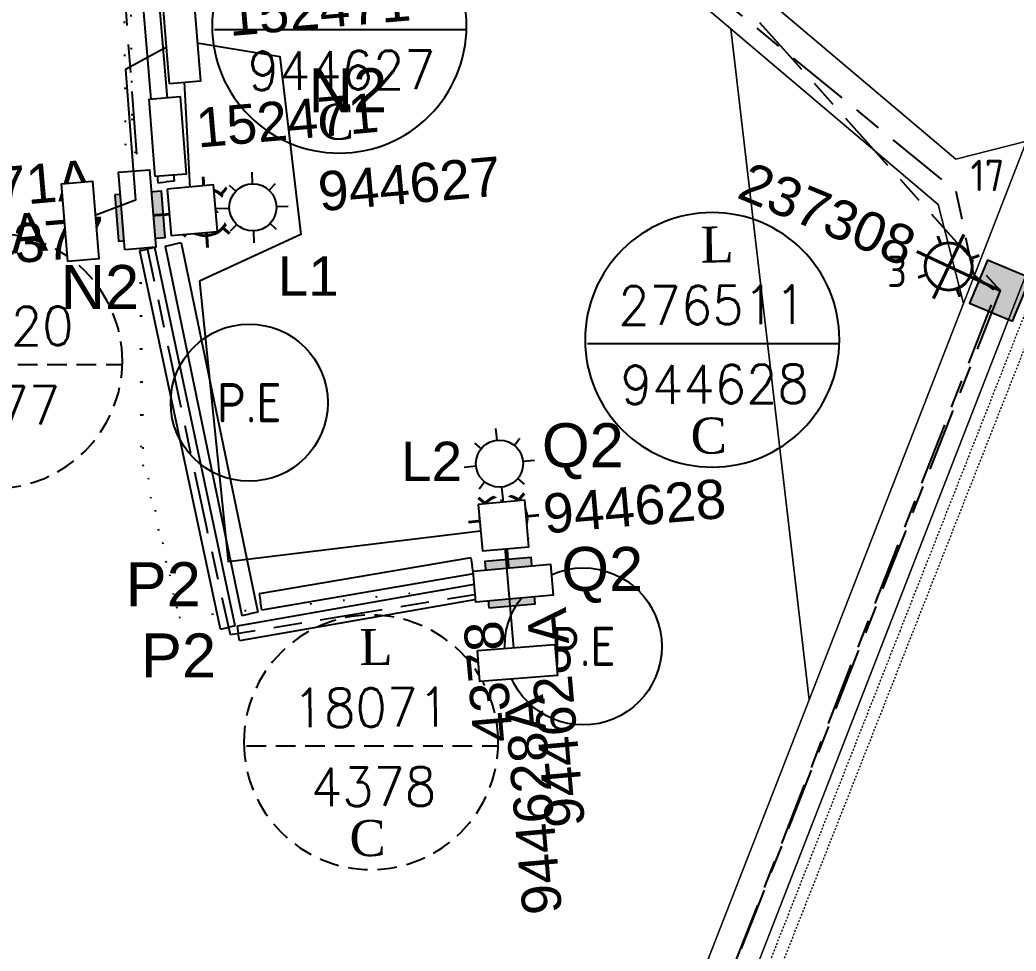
# Model space of a CAD drawing. Header units: metres. Extents: x 297818 to 299097, y 6264861 to 6266140.
# Drawn here: x 298422.2 to 298485.6, y 6265440.6 to 6265499.8 of the extents above; entities that cross this region are included whole.
import ezdxf
from ezdxf.enums import TextEntityAlignment as Align

# ---------------------------------------------------------------- set-up
doc = ezdxf.new("R2010")
doc.units = ezdxf.units.M
for name, pattern in [('Cable Exist UG', [8.2, 4, -1.2, 1.8, -1.2]), ('Cable Remove', [2, 0, -2]), ('HIDDEN', [0.375, 0.25, -0.125]), ('HIDDEN2', [0.1875, 0.125, -0.0625]), ('IECLCHAINA', [8.2, 4, -1.2, 1.8, -1.2])]:
    doc.linetypes.add(name, pattern=pattern)
doc.layers.get('0').update_dxf_attribs({"color": 6})
doc.layers.add('Cadastre Land Parcels_SP_EXT', color=9, linetype='Continuous', lineweight=5)
doc.layers.add('Cadastre Other Property_SP_EXT', color=9, linetype='HIDDEN', lineweight=5)
for name, color, linetype in [('Duct_SP_NEW', 2, 'Continuous'), ('Equip_LV_NEW', 2, 'Continuous'), ('Equip_SP_EXT', 7, 'Continuous'), ('Equip_SP_SL_EXT', 7, 'Continuous'), ('Equip_SP_SL_NEW', 2, 'Continuous'), ('Mains_LV_EXT', 7, 'Continuous'), ('Mains_LV_NEW_T84', 2, 'Continuous'), ('Mains_SL_EXT', 7, 'Continuous'), ('Notes_LV_MISC', 7, 'Continuous'), ('Notes_SL_MISC', 7, 'Continuous'), ('Notes_SP_MISC', 7, 'Continuous'), ('SupportsUG_SP_EXT', 7, 'Continuous'), ('SupportsUG_SP_LV_SL_NEW', 2, 'Continuous'), ('SupportsUG_SP_SL_EXT', 7, 'Continuous'), ('UG_Details_SP_MISC', 7, 'Continuous')]:
    doc.layers.add(name, color=color, linetype=linetype)
doc.styles.add('AR12', font='Simplex')
doc.styles.add('COLUMN_LABEL', font='arial.ttf')
doc.styles.add('iecARIAL', font='arial.ttf', dxfattribs={"height": 2})
doc.styles.add('iecDevPlan', font='isocp.shx', dxfattribs={"height": 1.8})
doc.styles.add('iecNAME', font='times.ttf')
doc.styles.add('IESYMBOL1', font='isocp.shx')
doc.styles.add('POLE_LABEL', font='arial.ttf')
doc.styles.add('SL_LABEL', font='arial.ttf')
doc.styles.get("Standard").update_dxf_attribs({"font": 'arial.ttf'})
doc.linetypes.add('Cable 1', pattern='A,7,-3,["//",Standard,S=1.5,R=0,X=-2.1,Y=-0.7],-0.001', length=10.001)
doc.linetypes.add('Cable New UG', pattern='A,7,-0.25,["x",Standard,S=2,R=0,X=0.2,Y=-0.8],-2.1', length=9.35)
doc.linetypes.add('Cable V', pattern='A,7.2,-0.45,["V",Standard,S=1.5,R=0,X=0,Y=-0.7],-1.8', length=9.45)

# ---------------------------------------------------------------- blocks, each defined once
blk = doc.blocks.new('COLUMN_EXT')
blk.add_hatch(color=256).paths.add_polyline_path([(-1.485, 1.485), (-1.485, -1.485), (1.485, -1.485), (1.485, 1.485)])
blk.add_lwpolyline([(-1.485, -1.485), (1.485, -1.485), (1.485, 1.485), (-1.485, 1.485)], close=True)
for tag, height, style, flags, p in [('ASSET_NUM', 2.5, 'COLUMN_LABEL', 8, (2, 2)), ('STRUCTURE_PLANT_NUMBER', 0.2, 'POLE_LABEL', 9, (1.813, 0.031)), ('STREET_CODE', 0.2, 'COLUMN_LABEL', 9, (1.813, -0.2))]:
    blk.add_attdef(tag, text='', height=height, dxfattribs=dict(style=style, flags=flags)).set_placement(p, align=Align.MIDDLE_LEFT)
at = {"flags": 9}
for tag, p in [('OWNED_BY', (1.813, -0.6)), ('COLUMN_TYPE', (1.813, -0.4)), ('STATE', (1.813, -0.8)), ('USAGE', (1.813, -1)), ('LEGEND', (1.813, -1.2)), ('STREETNAME', (1.813, -1.6)), ('SUBURB', (1.813, -1.8)), ('LOCATION', (1.813, -1.4)), ('NOTES', (1.813, -2))]:
    blk.add_attdef(tag, text='', height=0.2, dxfattribs=at).set_placement(p, align=Align.MIDDLE_LEFT)
at = {"flags": 1}
blk.add_attdef('Z', (1.813, -2.351), '', height=0.2, dxfattribs=at)
blk = doc.blocks.new('*U150')
at = {"lineweight": 40}
for p, q in [((-0.184, 1.848), (-0.631, 6.326)), ((-2.003, 5.393), (-1.568, 5.037)), ((0.899, 5.683), (0.543, 5.247)), ((-2.646, 3.864), (1.831, 4.31)), ((-1.714, 2.491), (-1.358, 2.926)), ((0, 0), (-0.259, 2.598)), ((1.188, 2.78), (0.753, 3.137))]:
    blk.add_line(p, q, dxfattribs=at)
blk.add_circle((-0.408, 4.087), 1.5, dxfattribs=at)
at = {"style": 'iecARIAL', "flags": 8}
blk.add_attdef('ASSET_NUM', (1.5, 1.5), '', height=2.5, dxfattribs=at)
for tag, p, height, flags in [('CONSTRUCTED_VOLTAGE', (0.981, -0.653), 0.2, 9), ('CONTROL_TYPE', (0.981, -0.853), 0.2, 9), ('LANTERN_PURPOSE', (0.981, -1.053), 0.2, 9), ('LANTERN_TYPE', (0.981, -1.253), 0.2, 9), ('NO_PHASES', (0.981, -1.453), 0.2, 9), ('LNUMBER', (2.181, -3.253), 2.5, 8), ('OPERATING_VOLTAGE', (0.981, -1.653), 0.2, 9), ('ORIENTATION', (0.981, -1.853), 0.2, 9), ('OWNED_BY', (0.981, -2.053), 0.2, 9), ('STATE', (0.981, -2.253), 0.2, 9), ('CEXIST', (0.981, -2.653), 0.2, 9), ('USAGE', (0.981, -2.453), 0.2, 9), ('CNEW', (0.981, -2.853), 0.2, 9), ('CNUMBER', (0.981, -3.053), 0.2, 9), ('CREMOVE', (0.981, -3.253), 0.2, 9), ('CREPLACE', (0.981, -3.453), 0.2, 9), ('LKINGHEIGHT', (0.981, -3.653), 0.2, 9), ('LBRACKET', (0.981, -3.853), 0.2, 9), ('LBRACKETVOCAB', (0.981, -4.053), 0.2, 9), ('LCATEGORY', (0.981, -4.253), 0.2, 9), ('LCHARGE1', (0.981, -4.453), 0.2, 9), ('LCHARGE1PERCENT', (0.981, -4.653), 0.2, 9), ('LCHARGE2', (0.981, -4.853), 0.2, 9), ('LCHARGE2PERCENT', (0.981, -5.053), 0.2, 9), ('LCHARGE3', (0.981, -5.253), 0.2, 9), ('LCHARGE3PERCENT', (0.981, -5.453), 0.2, 9), ('LEXIST', (0.981, -5.653), 0.2, 9), ('LLAMP', (0.981, -5.853), 0.2, 9), ('LLAMPVOCAB', (0.981, -6.053), 0.2, 9), ('LMAST', (0.981, -6.253), 0.2, 9), ('LMASTVOCAB', (0.981, -6.453), 0.2, 9), ('LNEW', (0.981, -6.653), 0.2, 9), ('LANTNUMBER', (0.981, -6.853), 0.2, 9), ('LOUTREACH', (0.981, -7.253), 0.2, 9), ('LOUTREACHVOCAB', (0.981, -7.453), 0.2, 9), ('LRATECODE', (0.981, -7.653), 0.2, 9), ('LREMOVE', (0.981, -7.853), 0.2, 9), ('LREPLACE', (0.981, -8.053), 0.2, 9), ('LTYPE', (0.981, -8.253), 0.2, 9), ('LTYPEVOCAB', (0.981, -8.453), 0.2, 9), ('LEGEND', (0.981, -8.653), 0.2, 9), ('LOCATION', (0.981, -8.853), 0.2, 9), ('NOTES', (0.981, -9.053), 0.2, 9), ('STREETNAME', (0.981, -9.253), 0.2, 9), ('SUBURB', (0.981, -9.453), 0.2, 1)]:
    blk.add_attdef(tag, p, '', height=height, dxfattribs=dict(flags=flags))
blk = doc.blocks.new('*U149')
at = {"lineweight": 40}
for p, q in [((4.015, 2.502), (4.291, -1.99)), ((2.608, 1.622), (3.029, 1.25)), ((5.519, 1.801), (5.146, 1.38)), ((0, 0), (2.659, 0.164)), ((1.907, 0.118), (6.399, 0.394)), ((2.787, -1.289), (3.16, -0.868)), ((5.698, -1.11), (5.277, -0.737))]:
    blk.add_line(p, q, dxfattribs=at)
blk.add_circle((4.153, 0.256), 1.5, dxfattribs=at)
at = {"style": 'iecARIAL', "flags": 8}
blk.add_attdef('ASSET_NUM', (1.5, 1.5), '', height=2.5, dxfattribs=at)
for tag, p, height, flags in [('CONSTRUCTED_VOLTAGE', (0.981, -0.653), 0.2, 9), ('CONTROL_TYPE', (0.981, -0.853), 0.2, 9), ('LANTERN_PURPOSE', (0.981, -1.053), 0.2, 9), ('LANTERN_TYPE', (0.981, -1.253), 0.2, 9), ('NO_PHASES', (0.981, -1.453), 0.2, 9), ('LNUMBER', (2.181, -3.253), 2.5, 8), ('OPERATING_VOLTAGE', (0.981, -1.653), 0.2, 9), ('ORIENTATION', (0.981, -1.853), 0.2, 9), ('OWNED_BY', (0.981, -2.053), 0.2, 9), ('STATE', (0.981, -2.253), 0.2, 9), ('CEXIST', (0.981, -2.653), 0.2, 9), ('USAGE', (0.981, -2.453), 0.2, 9), ('CNEW', (0.981, -2.853), 0.2, 9), ('CNUMBER', (0.981, -3.053), 0.2, 9), ('CREMOVE', (0.981, -3.253), 0.2, 9), ('CREPLACE', (0.981, -3.453), 0.2, 9), ('LKINGHEIGHT', (0.981, -3.653), 0.2, 9), ('LBRACKET', (0.981, -3.853), 0.2, 9), ('LBRACKETVOCAB', (0.981, -4.053), 0.2, 9), ('LCATEGORY', (0.981, -4.253), 0.2, 9), ('LCHARGE1', (0.981, -4.453), 0.2, 9), ('LCHARGE1PERCENT', (0.981, -4.653), 0.2, 9), ('LCHARGE2', (0.981, -4.853), 0.2, 9), ('LCHARGE2PERCENT', (0.981, -5.053), 0.2, 9), ('LCHARGE3', (0.981, -5.253), 0.2, 9), ('LCHARGE3PERCENT', (0.981, -5.453), 0.2, 9), ('LEXIST', (0.981, -5.653), 0.2, 9), ('LLAMP', (0.981, -5.853), 0.2, 9), ('LLAMPVOCAB', (0.981, -6.053), 0.2, 9), ('LMAST', (0.981, -6.253), 0.2, 9), ('LMASTVOCAB', (0.981, -6.453), 0.2, 9), ('LNEW', (0.981, -6.653), 0.2, 9), ('LANTNUMBER', (0.981, -6.853), 0.2, 9), ('LOUTREACH', (0.981, -7.253), 0.2, 9), ('LOUTREACHVOCAB', (0.981, -7.453), 0.2, 9), ('LRATECODE', (0.981, -7.653), 0.2, 9), ('LREMOVE', (0.981, -7.853), 0.2, 9), ('LREPLACE', (0.981, -8.053), 0.2, 9), ('LTYPE', (0.981, -8.253), 0.2, 9), ('LTYPEVOCAB', (0.981, -8.453), 0.2, 9), ('LEGEND', (0.981, -8.653), 0.2, 9), ('LOCATION', (0.981, -8.853), 0.2, 9), ('NOTES', (0.981, -9.053), 0.2, 9), ('STREETNAME', (0.981, -9.253), 0.2, 9), ('SUBURB', (0.981, -9.453), 0.2, 1)]:
    blk.add_attdef(tag, p, '', height=height, dxfattribs=dict(flags=flags))
blk = doc.blocks.new('*U211')
at = {"lineweight": 40}
for p, q in [((0.062, 1.362), (0.266, 5.857)), ((-1.227, 5.133), (-0.847, 4.717)), ((1.687, 5), (1.272, 4.621)), ((-2.084, 3.712), (2.412, 3.507)), ((-1.359, 2.219), (-0.944, 2.598)), ((0, 0), (0.096, 2.114)), ((1.555, 2.086), (1.175, 2.502))]:
    blk.add_line(p, q, dxfattribs=at)
blk.add_circle((0.164, 3.61), 1.5, dxfattribs=at)
at = {"style": 'iecARIAL', "flags": 8}
blk.add_attdef('ASSET_NUM', (1.5, 1.5), '', height=2.5, dxfattribs=at)
for tag, p, height, flags in [('CONSTRUCTED_VOLTAGE', (0.981, -0.653), 0.2, 9), ('CONTROL_TYPE', (0.981, -0.853), 0.2, 9), ('LANTERN_PURPOSE', (0.981, -1.053), 0.2, 9), ('LANTERN_TYPE', (0.981, -1.253), 0.2, 9), ('NO_PHASES', (0.981, -1.453), 0.2, 9), ('LNUMBER', (2.181, -3.253), 2.5, 8), ('OPERATING_VOLTAGE', (0.981, -1.653), 0.2, 9), ('ORIENTATION', (0.981, -1.853), 0.2, 9), ('OWNED_BY', (0.981, -2.053), 0.2, 9), ('STATE', (0.981, -2.253), 0.2, 9), ('CEXIST', (0.981, -2.653), 0.2, 9), ('USAGE', (0.981, -2.453), 0.2, 9), ('CNEW', (0.981, -2.853), 0.2, 9), ('CNUMBER', (0.981, -3.053), 0.2, 9), ('CREMOVE', (0.981, -3.253), 0.2, 9), ('CREPLACE', (0.981, -3.453), 0.2, 9), ('LKINGHEIGHT', (0.981, -3.653), 0.2, 9), ('LBRACKET', (0.981, -3.853), 0.2, 9), ('LBRACKETVOCAB', (0.981, -4.053), 0.2, 9), ('LCATEGORY', (0.981, -4.253), 0.2, 9), ('LCHARGE1', (0.981, -4.453), 0.2, 9), ('LCHARGE1PERCENT', (0.981, -4.653), 0.2, 9), ('LCHARGE2', (0.981, -4.853), 0.2, 9), ('LCHARGE2PERCENT', (0.981, -5.053), 0.2, 9), ('LCHARGE3', (0.981, -5.253), 0.2, 9), ('LCHARGE3PERCENT', (0.981, -5.453), 0.2, 9), ('LEXIST', (0.981, -5.653), 0.2, 9), ('LLAMP', (0.981, -5.853), 0.2, 9), ('LLAMPVOCAB', (0.981, -6.053), 0.2, 9), ('LMAST', (0.981, -6.253), 0.2, 9), ('LMASTVOCAB', (0.981, -6.453), 0.2, 9), ('LNEW', (0.981, -6.653), 0.2, 9), ('LANTNUMBER', (0.981, -6.853), 0.2, 9), ('LOUTREACH', (0.981, -7.253), 0.2, 9), ('LOUTREACHVOCAB', (0.981, -7.453), 0.2, 9), ('LRATECODE', (0.981, -7.653), 0.2, 9), ('LREMOVE', (0.981, -7.853), 0.2, 9), ('LREPLACE', (0.981, -8.053), 0.2, 9), ('LTYPE', (0.981, -8.253), 0.2, 9), ('LTYPEVOCAB', (0.981, -8.453), 0.2, 9), ('LEGEND', (0.981, -8.653), 0.2, 9), ('LOCATION', (0.981, -8.853), 0.2, 9), ('NOTES', (0.981, -9.053), 0.2, 9), ('STREETNAME', (0.981, -9.253), 0.2, 9), ('SUBURB', (0.981, -9.453), 0.2, 1)]:
    blk.add_attdef(tag, p, '', height=height, dxfattribs=dict(flags=flags))
blk = doc.blocks.new('SLCP PE (SL12)')
blk.add_circle((0, 0), 5)
at = {"style": 'IESYMBOL1'}
blk.add_text('P.E', height=2.5, dxfattribs=at).set_placement((0, 0), align=Align.MIDDLE)
blk = doc.blocks.new('COLUMN_NEW')
for tag, height, flags, p in [('ASSET_NUM', 2.5, 8, (2, 2)), ('STREETNAME', 0.2, 9, (1.5, -2)), ('LOCATION', 0.2, 9, (1.5, -2.2)), ('NOTES', 0.2, 9, (1.5, -2.4)), ('LABEL_ALIGNMENT', 0.2, 9, (1.5, -2.6)), ('Z', 0.2, 1, (1.5, -2.8))]:
    blk.add_attdef(tag, text='', height=height, dxfattribs=dict(flags=flags)).set_placement(p, align=Align.MIDDLE_LEFT)
blk.add_wipeout([(-1.485, -1.485), (1.485, -1.485), (1.485, 1.485), (-1.485, 1.485)])
at = {"lineweight": -3}
blk.add_lwpolyline([(-1.485, -1.485), (1.485, -1.485), (1.485, 1.485), (-1.485, 1.485)], close=True, dxfattribs=at)
at = {"style": 'POLE_LABEL', "flags": 9}
blk.add_attdef('STRUCTURE_PLANT_NUMBER', text='', height=0.2, dxfattribs=at).set_placement((1.5, 0.242), align=Align.MIDDLE_LEFT)
at = {"flags": 9}
for tag, p in [('STREET_CODE', (1.5, 0)), ('OWNED_BY', (1.5, -0.4)), ('OPERATED_BY', (1.5, -0.6)), ('COLUMN_TYPE', (1.5, -0.2)), ('STATE', (1.5, -1)), ('USAGE', (1.5, -1.2)), ('MAINTAINED_BY', (1.5, -0.8)), ('SUBURB', (1.5, -1.8)), ('LEGEND', (1.5, -1.4)), ('PARENT', (1.5, -1.6))]:
    blk.add_attdef(tag, text='', height=0.2, dxfattribs=at).set_placement(p, align=Align.MIDDLE_LEFT)
blk = doc.blocks.new('SPILLAR_NEW')
for tag, flags, p in [('SUFFIX', 9, (1.5, -1.6)), ('SUBURB', 9, (1.5, -1.8)), ('STREETNAME', 9, (1.5, -2)), ('Z', 1, (1.5, -2.6)), ('LOCATION', 9, (1.5, -2.2)), ('NOTES', 9, (1.5, -2.4))]:
    blk.add_attdef(tag, text='', height=0.2, dxfattribs=dict(flags=flags)).set_placement(p, align=Align.MIDDLE_LEFT)
blk.add_wipeout([(-2.475, 0.99), (2.475, 0.99), (2.475, -0.99), (-2.475, -0.99)])
at = {"lineweight": -3}
blk.add_lwpolyline([(-2.475, 0.99), (2.475, 0.99), (2.475, -0.99), (-2.475, -0.99)], close=True, dxfattribs=at)
for tag, height, flags, p in [('ASSET_NUM', 2.5, 8, (2, 2)), ('STREET_CODE', 0.2, 9, (1.5, 0)), ('OWNED_BY', 0.2, 9, (1.5, -0.2)), ('OPERATED_BY', 0.2, 9, (1.5, -0.4)), ('MAINTAINED_BY', 0.2, 9, (1.5, -0.6)), ('STATE', 0.2, 9, (1.5, -0.8)), ('SUPPORT_TYPE', 0.2, 9, (1.5, -1)), ('USAGE', 0.2, 9, (1.5, -1.2)), ('PARENT', 0.2, 9, (1.5, -1.4))]:
    blk.add_attdef(tag, text='', height=height, dxfattribs=dict(flags=flags)).set_placement(p, align=Align.MIDDLE_LEFT)
blk = doc.blocks.new('*U217')
blk.add_line((0, 0), (0, 0))
for tag, p, flags in [('Z', (0, 0), 1), ('OPERATED_BY', (0, -9.607), 9)]:
    blk.add_attdef(tag, p, '', height=0.2, dxfattribs=dict(flags=flags))
at = {"style": 'SL_LABEL', "flags": 9}
blk.add_attdef('STREET_CODE', text='', height=0.2, dxfattribs=at).set_placement((0, -0.2), align=Align.MIDDLE_LEFT)
for tag, height, flags, p in [('CONSTRUCTED_VOLTAGE', 0.2, 9, (0, -0.4)), ('CONTROL_TYPE', 0.2, 9, (0, -0.6)), ('LANTERN_PURPOSE', 0.2, 9, (0, -0.8)), ('LANTERN_TYPE', 0.2, 9, (0, -1)), ('NO_PHASES', 0.2, 9, (0, -1.2)), ('OPERATING_VOLTAGE', 0.2, 9, (0, -1.4)), ('ORIENTATION', 0.2, 9, (0, -1.6)), ('OWNED_BY', 0.2, 9, (0, -1.8)), ('STATE', 0.2, 9, (0, -2)), ('LNUMBER', 2.5, 8, (1.2, -2.8)), ('CEXIST', 0.2, 9, (0, -2.4)), ('CNEW', 0.2, 9, (0, -2.6)), ('USAGE', 0.2, 9, (0, -2.2)), ('CNUMBER', 0.2, 9, (0, -2.8)), ('CREMOVE', 0.2, 9, (0, -3)), ('CREPLACE', 0.2, 9, (0, -3.2)), ('LKINGHEIGHT', 0.2, 9, (0, -3.4)), ('LBRACKET', 0.2, 9, (0, -3.6)), ('LBRACKETVOCAB', 0.2, 9, (0, -3.8)), ('LCATEGORY', 0.2, 9, (0, -4)), ('LCHARGE1', 0.2, 9, (0, -4.2)), ('LCHARGE1PERCENT', 0.2, 9, (0, -4.4)), ('LCHARGE2', 0.2, 9, (0, -4.6)), ('LCHARGE2PERCENT', 0.2, 9, (0, -4.8)), ('LCHARGE3', 0.2, 9, (0, -5)), ('LCHARGE3PERCENT', 0.2, 9, (0, -5.2)), ('LEXIST', 0.2, 9, (0, -5.4)), ('LLAMP', 0.2, 9, (0, -5.6)), ('LLAMPVOCAB', 0.2, 9, (0, -5.8)), ('LMAST', 0.2, 9, (0, -6)), ('LMASTVOCAB', 0.2, 9, (0, -6.2)), ('LNEW', 0.2, 9, (0, -6.4)), ('LANTNUMBER', 0.2, 9, (0, -6.6)), ('LOUTREACH', 0.2, 9, (0, -7)), ('LOUTREACHVOCAB', 0.2, 9, (0, -7.2)), ('LRATECODE', 0.2, 9, (0, -7.4)), ('LREMOVE', 0.2, 9, (0, -7.6)), ('LREPLACE', 0.2, 9, (0, -7.8)), ('LTYPE', 0.2, 9, (0, -8)), ('LTYPEVOCAB', 0.2, 9, (0, -8.2)), ('SUBURB', 0.2, 9, (0, -8.6)), ('STREETNAME', 0.2, 9, (0, -8.8)), ('LEGEND', 0.2, 9, (0, -8.4)), ('LOCATION', 0.2, 9, (0, -9)), ('NOTES', 0.2, 9, (0, -9.2)), ('MAINTAINED_BY', 0.2, 9, (0, -9.863))]:
    blk.add_attdef(tag, text='', height=height, dxfattribs=dict(flags=flags)).set_placement(p, align=Align.MIDDLE_LEFT)
blk.add_wipeout([(-0.638, 5.994), (0.896, 5.361), (1.838, 3.995), (1.205, 2.461), (-0.151, 1.417), (-1.696, 2.152), (-2.637, 3.519), (-2.004, 5.053)])
for p, q in [((-0.558, 5.248), (-0.638, 5.994)), ((0.896, 5.361), (0.543, 4.924)), ((-2.004, 5.053), (-1.567, 4.699)), ((1.092, 3.915), (1.838, 3.995)), ((-2.637, 3.519), (-1.891, 3.598)), ((-1.696, 2.152), (-1.342, 2.59)), ((1.205, 2.461), (0.767, 2.814)), ((0, 0), (-0.241, 2.269))]:
    blk.add_line(p, q)
blk.add_circle((-0.4, 3.757), 1.5)
at = {"style": 'SL_LABEL', "flags": 8}
blk.add_attdef('ASSET_NUM', text='', height=2.5, dxfattribs=at).set_placement((2, 2), align=Align.MIDDLE_LEFT)
blk = doc.blocks.new('*U216')
blk.add_line((0, 0), (0, 0))
at = {"style": 'SL_LABEL'}
for tag, height, flags, p in [('ASSET_NUM', 2.5, 8, (2, 2)), ('STREET_CODE', 0.2, 9, (0, -0.2))]:
    blk.add_attdef(tag, text='', height=height, dxfattribs=dict(at, flags=flags)).set_placement(p, align=Align.MIDDLE_LEFT)
for tag, p, flags in [('Z', (0, 0), 1), ('OPERATED_BY', (0, -9.607), 9)]:
    blk.add_attdef(tag, p, '', height=0.2, dxfattribs=dict(flags=flags))
for tag, height, flags, p in [('CONSTRUCTED_VOLTAGE', 0.2, 9, (0, -0.4)), ('CONTROL_TYPE', 0.2, 9, (0, -0.6)), ('LANTERN_PURPOSE', 0.2, 9, (0, -0.8)), ('LANTERN_TYPE', 0.2, 9, (0, -1)), ('NO_PHASES', 0.2, 9, (0, -1.2)), ('OPERATING_VOLTAGE', 0.2, 9, (0, -1.4)), ('ORIENTATION', 0.2, 9, (0, -1.6)), ('OWNED_BY', 0.2, 9, (0, -1.8)), ('STATE', 0.2, 9, (0, -2)), ('LNUMBER', 2.5, 8, (1.2, -2.8)), ('CEXIST', 0.2, 9, (0, -2.4)), ('CNEW', 0.2, 9, (0, -2.6)), ('USAGE', 0.2, 9, (0, -2.2)), ('CNUMBER', 0.2, 9, (0, -2.8)), ('CREMOVE', 0.2, 9, (0, -3)), ('CREPLACE', 0.2, 9, (0, -3.2)), ('LKINGHEIGHT', 0.2, 9, (0, -3.4)), ('LBRACKET', 0.2, 9, (0, -3.6)), ('LBRACKETVOCAB', 0.2, 9, (0, -3.8)), ('LCATEGORY', 0.2, 9, (0, -4)), ('LCHARGE1', 0.2, 9, (0, -4.2)), ('LCHARGE1PERCENT', 0.2, 9, (0, -4.4)), ('LCHARGE2', 0.2, 9, (0, -4.6)), ('LCHARGE2PERCENT', 0.2, 9, (0, -4.8)), ('LCHARGE3', 0.2, 9, (0, -5)), ('LCHARGE3PERCENT', 0.2, 9, (0, -5.2)), ('LEXIST', 0.2, 9, (0, -5.4)), ('LLAMP', 0.2, 9, (0, -5.6)), ('LLAMPVOCAB', 0.2, 9, (0, -5.8)), ('LMAST', 0.2, 9, (0, -6)), ('LMASTVOCAB', 0.2, 9, (0, -6.2)), ('LNEW', 0.2, 9, (0, -6.4)), ('LANTNUMBER', 0.2, 9, (0, -6.6)), ('LOUTREACH', 0.2, 9, (0, -7)), ('LOUTREACHVOCAB', 0.2, 9, (0, -7.2)), ('LRATECODE', 0.2, 9, (0, -7.4)), ('LREMOVE', 0.2, 9, (0, -7.6)), ('LREPLACE', 0.2, 9, (0, -7.8)), ('LTYPE', 0.2, 9, (0, -8)), ('LTYPEVOCAB', 0.2, 9, (0, -8.2)), ('SUBURB', 0.2, 9, (0, -8.6)), ('STREETNAME', 0.2, 9, (0, -8.8)), ('LEGEND', 0.2, 9, (0, -8.4)), ('LOCATION', 0.2, 9, (0, -9)), ('NOTES', 0.2, 9, (0, -9.2)), ('MAINTAINED_BY', 0.2, 9, (0, -9.863))]:
    blk.add_attdef(tag, text='', height=height, dxfattribs=dict(flags=flags)).set_placement(p, align=Align.MIDDLE_LEFT)
blk.add_wipeout([(-4.207, -4.656), (-4.759, -3.091), (-4.368, -1.479), (-2.803, -0.927), (-1.121, -1.241), (-0.639, -2.883), (-1.029, -4.496), (-2.595, -5.047)])
for p, q in [((0, 0), (-1.696, -1.876)), ((-2.803, -0.927), (-2.775, -1.489)), ((-3.812, -1.981), (-4.368, -1.479)), ((-4.759, -3.091), (-4.197, -3.063)), ((-0.639, -2.883), (-1.201, -2.911)), ((-3.705, -4.1), (-4.207, -4.656)), ((-1.029, -4.496), (-1.586, -3.993)), ((-2.595, -5.047), (-2.623, -4.485))]:
    blk.add_line(p, q)
blk.add_circle((-2.699, -2.987), 1.5)

msp = doc.modelspace()

# ---------------------------------------------------------------- linework, layer by layer
at = {"layer": 'Cadastre Land Parcels_SP_EXT', "linetype": 'Continuous'}
for points in [[(298599.586, 6265549.822), (298545.374, 6265583.252), (298545.374, 6265583.252), (298541.58, 6265588.055), (298530.721, 6265601.806), (298527.238, 6265601.073), (298526.379, 6265597.768), (298517.828, 6265564.835), (298460.11, 6265416.515), (298455.377, 6265386.036), (298458.714, 6265381.471), (298736.606, 6265338.289)], [(298460.269, 6265425.336), (298472.43, 6265456.561), (298467.449, 6265499.251), (298457.419, 6265507.746)]]:
    msp.add_lwpolyline(points, dxfattribs=at)
for points in [[(298455.377, 6265386.036), (298460.11, 6265416.515), (298517.828, 6265564.835), (298526.379, 6265597.768), (298523.722, 6265599.453), (298518.496, 6265579.373), (298514.951, 6265565.754), (298512.23, 6265558.765), (298505.157, 6265540.616), (298499.54, 6265526.202), (298494.742, 6265513.886), (298486.261, 6265492.109), (298482.245, 6265481.763), (298472.43, 6265456.561), (298460.269, 6265425.336), (298457.169, 6265417.378), (298452.39, 6265386.636), (298450.776, 6265376.262), (298456.828, 6265375.817), (298455.377, 6265386.036)], [(298486.261, 6265492.109), (298494.742, 6265513.886), (298488.43, 6265515.614), (298477.269, 6265518.28), (298464.59, 6265521.447), (298462.136, 6265515.143), (298461.979, 6265514.751), (298461.815, 6265514.362), (298461.643, 6265513.976), (298461.464, 6265513.593), (298461.279, 6265513.214), (298461.086, 6265512.838), (298460.887, 6265512.465), (298460.68, 6265512.097), (298460.466, 6265511.733), (298460.246, 6265511.372), (298460.019, 6265511.015), (298459.785, 6265510.663), (298459.545, 6265510.316), (298459.299, 6265509.972), (298481.754, 6265490.966), (298486.261, 6265492.109)], [(298459.299, 6265509.972), (298459.048, 6265509.639), (298458.792, 6265509.311), (298458.529, 6265508.987), (298458.261, 6265508.669), (298457.987, 6265508.356), (298457.706, 6265508.048), (298457.419, 6265507.746), (298467.449, 6265499.251), (298480.646, 6265488.072), (298482.245, 6265481.763), (298486.261, 6265492.109), (298481.754, 6265490.966), (298459.299, 6265509.972)], [(298482.245, 6265481.763), (298480.646, 6265488.072), (298467.449, 6265499.251), (298472.43, 6265456.561), (298482.245, 6265481.763)]]:
    msp.add_lwpolyline(points, close=True, dxfattribs=at)
at = {"layer": 'Cadastre Other Property_SP_EXT', "linetype": 'HIDDEN2'}
msp.add_lwpolyline([(298457.331, 6265386.608), (298458.123, 6265386.495), (298462.864, 6265419.806), (298520.051, 6265565.023), (298528.192, 6265596.528), (298534.21, 6265599.343), (298531.976, 6265602.229), (298528.408, 6265600.559), (298519.289, 6265565.27), (298478.212, 6265460.962), (298462.085, 6265420.011), (298457.331, 6265386.608)], close=True, dxfattribs=at)
at = {"layer": 'Duct_SP_NEW'}
for p, q in [((298429.827, 6265503.028), (298430.965, 6265489.462)), ((298430.864, 6265503.115), (298432.001, 6265489.549)), ((298430.965, 6265489.462), (298431.483, 6265489.506)), ((298432.001, 6265489.549), (298431.483, 6265489.506)), ((298431.436, 6265485.429), (298431.945, 6265485.535)), ((298431.436, 6265485.429), (298436.314, 6265461.926)), ((298432.454, 6265485.64), (298431.945, 6265485.535)), ((298432.454, 6265485.64), (298437.332, 6265462.137)), ((298450.878, 6265465.594), (298437.41, 6265463.292)), ((298450.878, 6265465.594), (298450.966, 6265465.082)), ((298451.053, 6265464.569), (298450.966, 6265465.082)), ((298451.053, 6265464.569), (298437.585, 6265462.267)), ((298437.41, 6265463.292), (298437.498, 6265462.78)), ((298437.585, 6265462.267), (298437.498, 6265462.78)), ((298436.314, 6265461.926), (298436.823, 6265462.032)), ((298437.332, 6265462.137), (298436.823, 6265462.032))]:
    msp.add_line(p, q, dxfattribs=at)
at = {"layer": 'Mains_LV_EXT', "linetype": 'Cable Remove'}
for points in [[(298397.657, 6265509.304), (298429.213, 6265504.339), (298429.314, 6265493.545), (298429.826, 6265487.329)], [(298429.826, 6265487.329), (298430.015, 6265471.519), (298432.312, 6265461.793), (298453.377, 6265464.003)]]:
    msp.add_lwpolyline(points, dxfattribs=at)
at = {"layer": 'Mains_LV_NEW_T84', "linetype": 'Cable New UG', "flags": 128}
msp.add_lwpolyline([(298429.669, 6265515.19), (298429.736, 6265514.121), (298431.04, 6265513.184), (298432.441, 6265498.148), (298432.326, 6265497.574)], dxfattribs=at)
at = {"layer": 'Mains_SL_EXT', "linetype": 'Cable Exist UG', "flags": 128}
for points in [[(298457.921, 6265511.45), (298460.527, 6265509.41), (298484.579, 6265482.591)], [(298484.579, 6265482.591), (298460.983, 6265422.671)]]:
    msp.add_lwpolyline(points, dxfattribs=at)
at = {"layer": 'Mains_SL_EXT', "linetype": 'Cable Remove'}
for points in [[(298397.657, 6265509.304), (298399.236, 6265508.536), (298428.781, 6265503.91), (298428.893, 6265491.953), (298429.135, 6265489.097), (298429.826, 6265487.329)], [(298429.826, 6265487.329), (298429.886, 6265472.732), (298432.312, 6265461.793), (298453.377, 6265464.003)]]:
    msp.add_lwpolyline(points, dxfattribs=at)
at = {"layer": 'Notes_SL_MISC'}
for p, q in [((298434.578, 6265499.218), (298450.555, 6265499.218)), ((298458.319, 6265479.238), (298474.295, 6265479.238))]:
    msp.add_line(p, q, dxfattribs=at)
at = {"layer": 'Notes_SL_MISC', "linetype": 'HIDDEN2', "ltscale": 10}
msp.add_line((298412.669, 6265477.886), (298428.645, 6265477.886), dxfattribs=at)
at = {"layer": 'Notes_SL_MISC'}
for points in [[(298434.417, 6265499.44, 1), (298450.612, 6265499.44, 1), (298434.417, 6265499.44)], [(298458.157, 6265479.461, 1), (298474.352, 6265479.461, 1), (298458.157, 6265479.461)]]:
    msp.add_lwpolyline(points, format="xyb", dxfattribs=at)
at = {"layer": 'UG_Details_SP_MISC'}
for p, q in [((298429.824, 6265485.127), (298430.293, 6265485.227)), ((298434.954, 6265461.05), (298429.824, 6265485.127)), ((298430.763, 6265485.327), (298430.293, 6265485.227)), ((298435.893, 6265461.25), (298430.763, 6265485.327)), ((298451.454, 6265463.947), (298436.002, 6265461.247)), ((298451.454, 6265463.947), (298451.536, 6265463.474)), ((298451.619, 6265463.001), (298436.167, 6265460.301)), ((298451.619, 6265463.001), (298451.536, 6265463.474)), ((298434.954, 6265461.05), (298435.423, 6265461.15)), ((298435.893, 6265461.25), (298435.423, 6265461.15)), ((298436.002, 6265461.247), (298436.085, 6265460.774)), ((298436.167, 6265460.301), (298436.085, 6265460.774))]:
    msp.add_line(p, q, dxfattribs=at)
at = {"layer": 'UG_Details_SP_MISC', "color": 7, "linetype": 'Cable Exist UG', "flags": 128}
for points in [[(298484.177, 6265482.646), (298482.901, 6265483.602), (298481.785, 6265488.902), (298456.581, 6265509.555)], [(298453.343, 6265463.602), (298435.592, 6265460.681), (298434.075, 6265467.496), (298429.94, 6265486.996), (298428.649, 6265504.397)], [(298484.013, 6265481.698), (298460.674, 6265421.772)]]:
    msp.add_lwpolyline(points, dxfattribs=at)

# ---------------------------------------------------------------- block references
at = {"layer": 'Equip_SP_EXT'}
for name, p in [('*U149', (298429.826, 6265487.329)), ('*U150', (298453.377, 6265464.003))]:
    msp.add_blockref(name, p, dxfattribs=at)
at = {"layer": 'Equip_SP_SL_EXT', "rotation": 67.42112604690723}
msp.add_blockref('*U211', (298484.579, 6265482.591), dxfattribs=at)
at = {"layer": 'Notes_SL_MISC'}
for p in [(298436.782, 6265475.462), (298458.045, 6265459.95)]:
    msp.add_blockref('SLCP PE (SL12)', p, dxfattribs=at)
at = {"layer": 'SupportsUG_SP_EXT'}
ref = msp.add_blockref('COLUMN_EXT', (298429.826, 6265487.329), dxfattribs=dict(at, rotation=274.4394057627087))
ref.add_attrib('ASSET_NUM', '4377', dxfattribs={"layer": '0', "height": 2.5, "rotation": 4.86486, "style": 'COLUMN_LABEL'}).set_placement((298427.506, 6265487.321), align=Align.TOP_RIGHT)
ref = msp.add_blockref('COLUMN_EXT', (298453.377, 6265464.003), dxfattribs=dict(at, rotation=4.881263915492072))
ref.add_attrib('ASSET_NUM', '4378', dxfattribs={"layer": '0', "height": 2.5, "rotation": 95, "style": 'COLUMN_LABEL'}).set_placement((298451.084, 6265453.725), align=Align.TOP_LEFT)
at = {"layer": 'SupportsUG_SP_SL_EXT'}
ref = msp.add_blockref('COLUMN_EXT', (298484.579, 6265482.591), dxfattribs=dict(at, rotation=67.42112604690723))
ref.add_attrib('ASSET_NUM', '237308', dxfattribs={"layer": '0', "height": 2.5, "rotation": 337.53086, "style": 'COLUMN_LABEL'}).set_placement((298468.685, 6265490.849), align=Align.TOP_LEFT)

# ---------------------------------------------------------------- texts
at = {"layer": 'Cadastre Land Parcels_SP_EXT', "style": 'iecDevPlan'}
for s, p in [('17', (298482.7, 6265488.921)), ('3', (298477.386, 6265482.818))]:
    msp.add_text(s, height=2, dxfattribs=at).set_placement(p)
at = {"layer": 'Notes_LV_MISC', "color": 2, "linetype": 'Cable New UG', "char_height": 2.8, "attachment_point": 1, "style": 'iecARIAL'}
for s, insert in [('Q2', (298455.408, 6265474.153)), ('P2', (298428.919, 6265465.308))]:
    msp.add_mtext_dynamic_manual_height_columns(s, width=12.86037, gutter_width=10, heights=[2.8], dxfattribs=dict(at, insert=insert))
at = {"layer": 'Notes_SL_MISC', "lineweight": 0, "style": 'AR12', "width": 0.948629}
for s, p in [('944627', (298442.683, 6265494.649, 35.967)), ('276511', (298466.271, 6265479.711, 35.967)), ('13220', (298420.621, 6265478.358, 35.967)), ('944628', (298466.423, 6265474.669, 35.967)), ('4377', (298420.774, 6265473.317, 35.967)), ('18071', (298444.554, 6265454.097, 35.967)), ('4378', (298444.707, 6265449.056, 35.967))]:
    msp.add_text(s, height=2.4538, rotation=0.39044, dxfattribs=at).set_placement(p, align=Align.BOTTOM_CENTER)
at = {"layer": 'Notes_SL_MISC', "linetype": 'IECLCHAINA', "lineweight": 0, "style": 'iecNAME'}
for s, p in [('C', (298441.145, 6265492.193)), ('L', (298465.521, 6265484.375)), ('C', (298464.885, 6265472.213)), ('L', (298443.804, 6265458.762)), ('C', (298443.169, 6265446.6))]:
    msp.add_text(s, height=2.293, rotation=0.41928, dxfattribs=at).set_placement(p)
at = {"layer": 'Notes_SP_MISC', "color": 2, "linetype": 'Cable New UG', "char_height": 2.8, "attachment_point": 1, "style": 'iecARIAL'}
for s, insert in [('N2', (298424.779, 6265484.223)), ('Q2', (298456.646, 6265466.282)), ('P2', (298429.89, 6265460.775))]:
    msp.add_mtext_dynamic_manual_height_columns(s, width=12.86037, gutter_width=10, heights=[2.8], dxfattribs=dict(at, insert=insert))

# ---------------------------------------------------------------- next in the draw order: block references
at = {"layer": 'SupportsUG_SP_EXT', "ltscale": 0.5}
ref = msp.add_blockref('SPILLAR_NEW', (298429.65, 6265487.737), dxfattribs=dict(at, rotation=94.62698005775366))
ref.add_attrib('ASSET_NUM', '152471A', dxfattribs={"height": 2.5, "rotation": 5}).set_placement((298412.901, 6265488.489), align=Align.MIDDLE_LEFT)
ref = msp.add_blockref('SPILLAR_NEW', (298453.581, 6265463.967), dxfattribs=dict(at, rotation=5.201427542946356))
ref.add_attrib('ASSET_NUM', '944628A', dxfattribs={"layer": '0', "height": 2.5, "rotation": 95}).set_placement((298456.907, 6265448.432), align=Align.MIDDLE_LEFT)

# ---------------------------------------------------------------- next in the draw order: linework, layer by layer
at = {"layer": 'Mains_LV_NEW_T84', "linetype": 'Cable New UG', "flags": 128}
msp.add_lwpolyline([(298433.617, 6265483.201), (298435.44, 6265465.35), (298453.078, 6265467.495)], dxfattribs=at)
at = {"layer": 'Mains_LV_NEW_T84', "linetype": 'Cable V', "flags": 128}
msp.add_lwpolyline([(298453.801, 6265457.914), (298452.957, 6265467.45)], dxfattribs=at)
at = {"layer": 'Notes_SL_MISC', "linetype": 'HIDDEN2', "ltscale": 10}
msp.add_line((298436.602, 6265453.625), (298452.579, 6265453.625), dxfattribs=at)
for points in [[(298412.507, 6265478.108, 1), (298428.703, 6265478.108, 1), (298412.507, 6265478.108)], [(298436.44, 6265453.847, 1), (298452.636, 6265453.847, 1), (298436.44, 6265453.847)]]:
    msp.add_lwpolyline(points, format="xyb", dxfattribs=at)

# ---------------------------------------------------------------- next in the draw order: block references
at = {"layer": 'SupportsUG_SP_EXT', "ltscale": 0.5}
ref = msp.add_blockref('SPILLAR_NEW', (298431.587, 6265492.392), dxfattribs=dict(at, rotation=94.62698005775366))
ref.add_attrib('ASSET_NUM', '152471', dxfattribs={"layer": '0', "height": 2.5, "rotation": 5}).set_placement((298433.399, 6265492.937), align=Align.MIDDLE_LEFT)

# ---------------------------------------------------------------- next in the draw order: linework, layer by layer
at = {"layer": 'Mains_LV_NEW_T84', "linetype": 'Cable V', "flags": 128}
msp.add_lwpolyline([(298432.303, 6265498.515), (298428.902, 6265496.655), (298429.545, 6265488.339), (298426.018, 6265487.003)], dxfattribs=at)
at = {"layer": 'Mains_LV_NEW_T84', "linetype": 'Cable New UG', "flags": 128}
msp.add_lwpolyline([(298432.556, 6265498.515), (298438.723, 6265497.482), (298440.075, 6265486.154), (298433.617, 6265483.201)], dxfattribs=at)
at = {"layer": 'Mains_LV_NEW_T84', "linetype": 'Cable 1', "flags": 128}
msp.add_lwpolyline([(298432.533, 6265498.217), (298432.602, 6265496.655), (298433.015, 6265488.73), (298433.159, 6265487.706)], dxfattribs=at)

# ---------------------------------------------------------------- next in the draw order: block references
at = {"layer": 'Equip_LV_NEW', "ltscale": 0.5}
ref = msp.add_blockref('SPILLAR_NEW', (298453.849, 6265458.895), dxfattribs=dict(at, rotation=4.626980057753653))
ref.add_attrib('ASSET_NUM', '944628A', dxfattribs={"layer": '0', "height": 2.5, "rotation": 95}).set_placement((298455.453, 6265442.887), align=Align.MIDDLE_LEFT)

# ---------------------------------------------------------------- next in the draw order: block references
ref = msp.add_blockref('SPILLAR_NEW', (298432.496, 6265498.3), dxfattribs=dict(at, rotation=94.62698005775366))
ref.add_attrib('ASSET_NUM', '152471', dxfattribs={"layer": '0', "height": 2.5, "rotation": 5}).set_placement((298435.43, 6265500.032), align=Align.MIDDLE_LEFT)
ref = msp.add_blockref('SPILLAR_NEW', (298426.018, 6265487.003), dxfattribs=dict(at, rotation=94.62698005775366))
ref.add_attrib('ASSET_NUM', '152471A', dxfattribs={"layer": '0', "height": 2.5, "rotation": 5}).set_placement((298409.951, 6265485.173), align=Align.MIDDLE_LEFT)

# ---------------------------------------------------------------- next in the draw order: linework, layer by layer
at = {"color": 2, "linetype": 'Cable New UG', "ltscale": 0.5}
msp.add_circle((298457.335, 6265500.668), 639.422, dxfattribs=at)

# ---------------------------------------------------------------- next in the draw order: texts
at = {"layer": 'Notes_LV_MISC', "color": 2, "linetype": 'Cable New UG', "insert": (298440.557, 6265496.746), "char_height": 2.8, "attachment_point": 1, "style": 'iecARIAL'}
msp.add_mtext_dynamic_manual_height_columns('N2', width=12.86037, gutter_width=10, heights=[2.8], dxfattribs=at)

# ---------------------------------------------------------------- next in the draw order: block references
at = {"layer": 'Equip_SP_SL_NEW', "color": 2, "linetype": 'Cable New UG'}
ref = msp.add_blockref('*U217', (298433.237, 6265487.782), dxfattribs=dict(at, rotation=265.6031433633952))
ref.add_attrib('LNUMBER', 'L1', dxfattribs={"layer": '0', "height": 2.5}).set_placement((298438.598, 6265483.514), align=Align.MIDDLE_LEFT)
ref = msp.add_blockref('*U216', (298453.119, 6265467.579), dxfattribs=dict(at, rotation=227.9031078943046))
ref.add_attrib('LNUMBER', 'L2', dxfattribs={"layer": '0', "height": 2.5}).set_placement((298446.447, 6265471.727), align=Align.MIDDLE_LEFT)

# ---------------------------------------------------------------- next in the draw order: block references
at = {"layer": 'SupportsUG_SP_LV_SL_NEW', "ltscale": 0.5}
ref = msp.add_blockref('COLUMN_NEW', (298433.159, 6265487.706), dxfattribs=dict(at, rotation=274.9909150339354))
ref.add_attrib('ASSET_NUM', '944627', dxfattribs={"layer": '0', "height": 2.5, "rotation": 5}).set_placement((298441.171, 6265488.887), align=Align.MIDDLE_LEFT)
ref = msp.add_blockref('COLUMN_NEW', (298452.971, 6265467.641), dxfattribs=dict(at, rotation=274.9909150339354))
ref.add_attrib('ASSET_NUM', '944628', dxfattribs={"layer": '0', "height": 2.5, "rotation": 5}).set_placement((298455.5, 6265468.377), align=Align.MIDDLE_LEFT)

doc.saveas('drawing.dxf')
